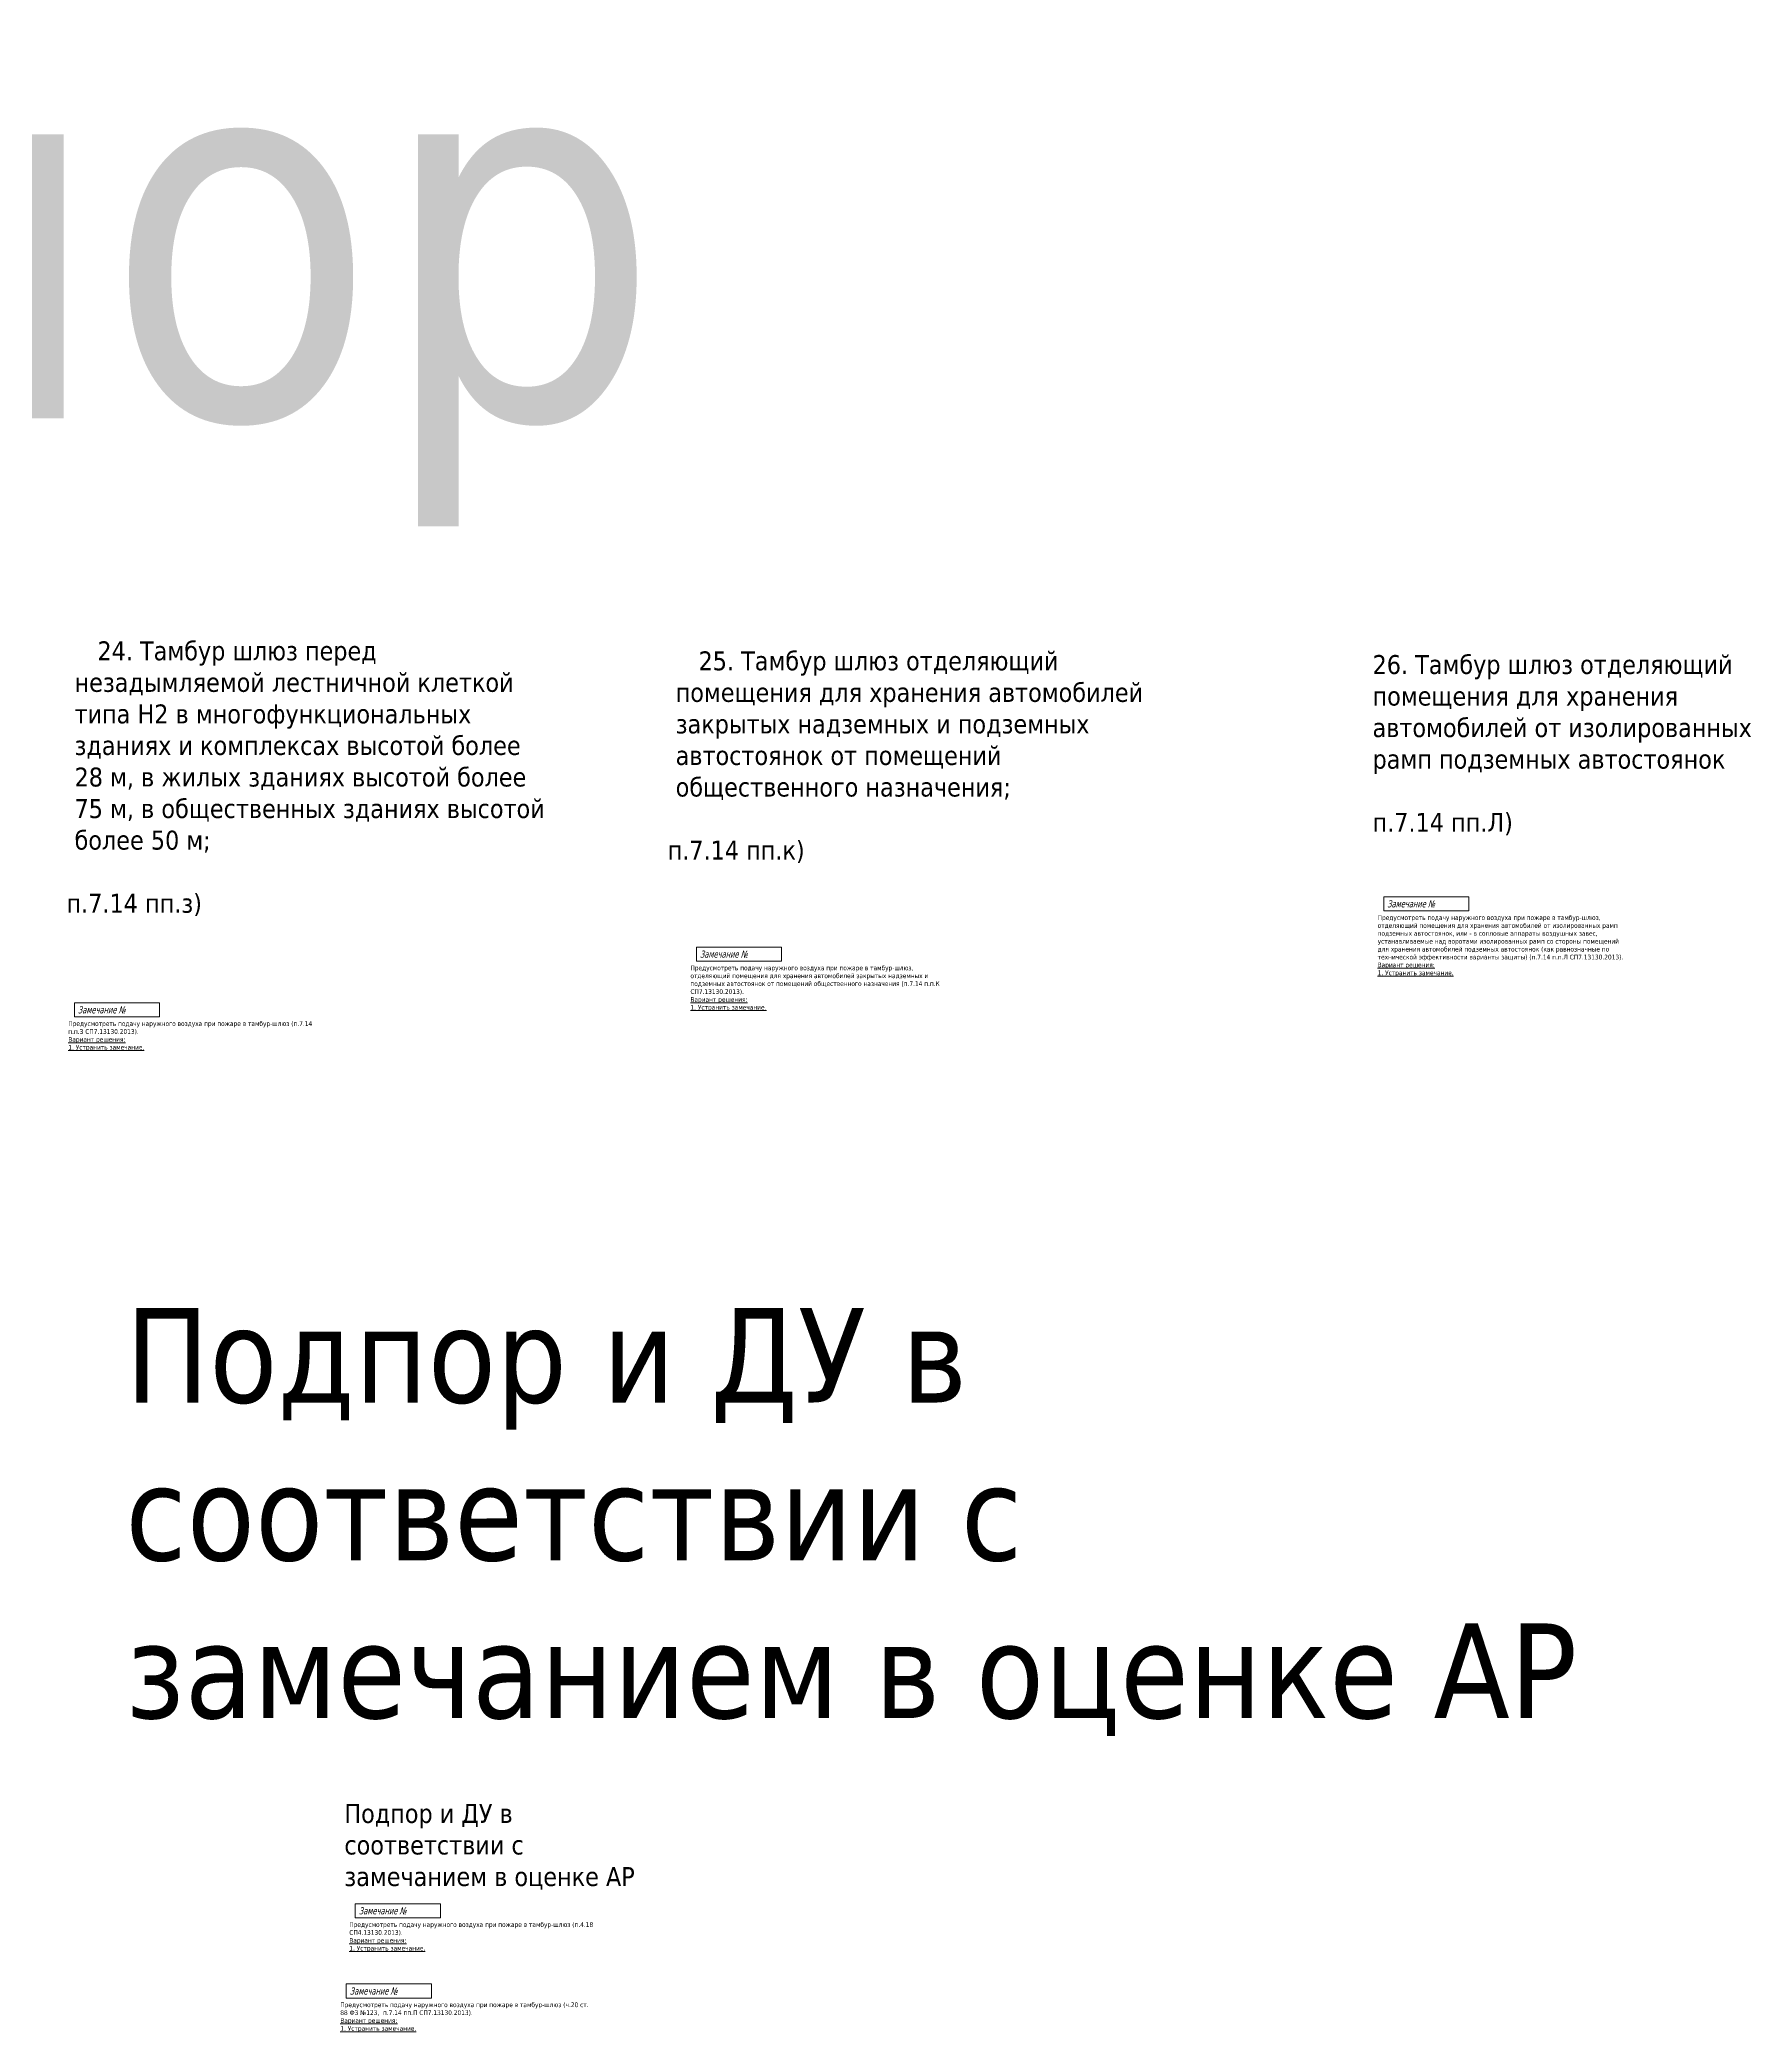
# Model space of a CAD drawing. Header units: millimetres. Extents: x -151274 to 981405, y -382735 to 210096.
# Drawn here: x 377077 to 594022, y -349059 to -96452 of the extents above; entities that cross this region are included whole.
import ezdxf

# ---------------------------------------------------------------- set-up
doc = ezdxf.new("R2010")
doc.units = ezdxf.units.MM
doc.layers.add('экспертиза ДУ', color=1, linetype='Continuous', lineweight=0)
doc.layers.add('экспертиза ДУ пояснения', color=6, linetype='Continuous', lineweight=0)
doc.styles.add('ЭКСПЕРТИЗА', font='tahoma.ttf')

msp = doc.modelspace()

# ---------------------------------------------------------------- linework, layer by layer
at = {"layer": 'экспертиза ДУ', "color": 1, "lineweight": 0}
for points in [[(547437, -205099), (558237, -205099), (558237, -206899), (547437, -206899), (547437, -205099)], [(460318, -211476), (471118, -211476), (471118, -213276), (460318, -213276), (460318, -211476)], [(381449, -218539), (392249, -218539), (392249, -220339), (381449, -220339), (381449, -218539)]]:
    msp.add_lwpolyline(points, dxfattribs=at)
at = {"layer": 'экспертиза ДУ', "color": 2, "lineweight": 0}
for points in [[(417070, -332774), (427870, -332774), (427870, -334574), (417070, -334574), (417070, -332774)], [(415927, -342942), (426727, -342942), (426727, -344742), (415927, -344742), (415927, -342942)]]:
    msp.add_lwpolyline(points, dxfattribs=at)

# ---------------------------------------------------------------- texts
at = {"layer": 'экспертиза ДУ', "color": 1, "lineweight": 0, "style": 'ЭКСПЕРТИЗА', "oblique": 14.99998, "width": 0.8}
for p in [(547887, -206449), (460768, -212826), (381899, -219889)]:
    msp.add_text('Замечание №', height=900, dxfattribs=at).set_placement(p)
at = {"layer": 'экспертиза ДУ', "color": 2, "lineweight": 0, "style": 'ЭКСПЕРТИЗА', "oblique": 14.99998, "width": 0.8}
for p in [(417520, -334124), (416377, -344292)]:
    msp.add_text('Замечание №', height=900, dxfattribs=at).set_placement(p)
at = {"layer": 'экспертиза ДУ', "color": 1, "ltscale": 100, "char_height": 600, "width": 30190.17, "attachment_point": 1, "style": 'ЭКСПЕРТИЗА'}
for s, insert in [('\\A1;Предусмотреть подачу наружного воздуха при пожаре в тамбур-шлюз, {\\A0;\\C256;отделяющий помещения для хранения автомобилей от изолированных рамп подземных автостоянок, или - в сопловые аппараты воздушных завес, устанавливаемые над воротами изолированных рамп со стороны помещений для хранения автомобилей подземных автостоянок (как равнозначные по технической эффективности варианты защиты)\\A1; (\\A0;\\C1;п.7.\\C256;14 п.п.Л СП7.13130.2013}).\\P{\\L\\C6;Вариант решения:\\P1. Устранить замечание.}', (546671, -207444)), ('\\A1;Предусмотреть подачу наружного воздуха при пожаре в тамбур-шлюз, {\\A0;отделяющий помещения для хранения автомобилей закрытых надземных и подземных автостоянок от помещений общественного назначения} ({\\A0;п.7.\\C256;14 п.п.К СП7.13130.2013}).\\P{\\L\\C6;Вариант решения:\\P1. Устранить замечание.}', (459552, -213821)), ('\\A1;Предусмотреть подачу наружного воздуха при пожаре в тамбур-шлюз ({\\A0;\\C256;п.7.14 п.п.З СП7.13130.2013}).\\P{\\L\\C6;Вариант решения:\\P1. Устранить замечание.}', (380682, -220884))]:
    msp.add_mtext(s, dxfattribs=dict(at, insert=insert))
at = {"layer": 'экспертиза ДУ', "color": 2, "ltscale": 100, "char_height": 600, "width": 30190.17, "attachment_point": 1, "style": 'ЭКСПЕРТИЗА'}
for s, insert in [('\\A1;Предусмотреть подачу наружного воздуха при пожаре в тамбур-шлюз (п.4.18 СП4.13130.2013).\\P{\\L\\C6;Вариант решения:\\P1. Устранить замечание.}', (416303, -335119)), ('\\A1;Предусмотреть подачу наружного воздуха при пожаре в тамбур-шлюз ({\\A0;\\C256;ч.20 ст. 88 ФЗ №123, } п.7.14 пп.П СП7.13130.2013).\\P{\\L\\C6;Вариант решения:\\P1. Устранить замечание.}', (415161, -345287))]:
    msp.add_mtext(s, dxfattribs=dict(at, insert=insert))
at = {"layer": 'экспертиза ДУ пояснения', "color": 2, "lineweight": 0, "attachment_point": 1, "style": 'ЭКСПЕРТИЗА'}
for s, insert, char_height, width in [('Подпор', (231851, -96452, 0), 48000, 757116.21), ('\\pi2899.992,l1020;24. Тамбур шлюз перед {\\H1.30104x; }\\P\\pi0;незадымляемой лестничной клеткой {\\H1.14814x; }\\Pтипа Н2 в многофункциональных {\\H1.16202x; }\\Pзданиях и комплексах высотой более {\\H1.19237x; }\\P28 м, в жилых зданиях высотой более {\\H1.201x; }\\P75 м, в общественных зданиях высотой {\\H1.19812x; }\\Pболее 50 м;{\\H1.1514x; }\\P\\pi2899.992;{\\H1.34929x; }\\P\\pi0,l0;п.7.14 пп.з){\\H1.31052x; }', (380455, -172717), 2400, 89952.72), ('\\pi2899.992,l1020;25. Тамбур шлюз отделяющий \\P\\pi0;помещения для хранения автомобилей \\Pзакрытых надземных и подземных \\Pавтостоянок от помещений \\Pобщественного назначения;\\P\\pl0;\\Pп.7.14 пп.к)', (456661, -173989), 2400, 89952.72), ('26. Тамбур шлюз отделяющий помещения для хранения автомобилей от изолированных рамп подземных автостоянок\\P\\Pп.7.14 пп.Л)', (546028, -174456), 2400, 48715.58), ('Подпор и ДУ в соответствии с замечанием в оценке АР', (387911, -257228), 12000, 207872.23), ('Подпор и ДУ в соответствии с замечанием в оценке АР', (415677, -320131), 2400, 41574.45)]:
    msp.add_mtext(s, dxfattribs=dict(at, insert=insert, char_height=char_height, width=width))

doc.saveas('drawing.dxf')
